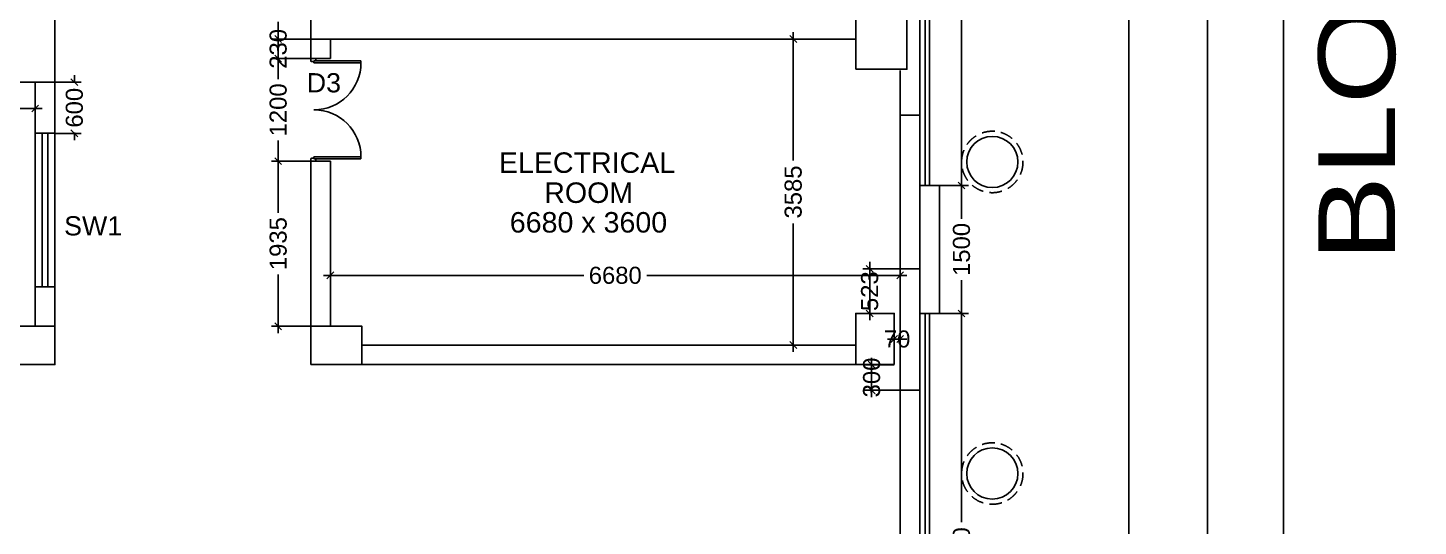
# Model space of a CAD drawing. Extents: x 7620542 to 7843793, y -6476226 to -6093835.
# Drawn here: x 7750982 to 7767283, y -6405362 to -6399524 of the extents above; entities that cross this region are included whole.
import ezdxf
from ezdxf.enums import TextEntityAlignment as Align

# ---------------------------------------------------------------- set-up
doc = ezdxf.new("R2010")
doc.units = 0
doc.header["$LTSCALE"] = 600
doc.header["$MEASUREMENT"] = 0
doc.header["$PDMODE"] = 35
doc.linetypes.add('HIDDEN', pattern=[0.375, 0.25, -0.125])
doc.layers.get('0').update_dxf_attribs({"linetype": 'CONTINUOUS'})
doc.layers.get('Defpoints').update_dxf_attribs({"linetype": 'CONTINUOUS'})
for name, color, linetype in [('BLOCKS-PROP', 2, 'CONTINUOUS'), ('DIM', 8, 'CONTINUOUS'), ('DOOR', 32, 'CONTINUOUS'), ('joinery', 7, 'CONTINUOUS'), ('JW', 8, 'CONTINUOUS'), ('LA-column', 3, 'CONTINUOUS'), ('Room Dim', 1, 'CONTINUOUS'), ('TEXT', 6, 'CONTINUOUS'), ('Wall', 1, 'CONTINUOUS'), ('Walls', 7, 'CONTINUOUS'), ('WIN', 151, 'CONTINUOUS'), ('Working Dim', 5, 'CONTINUOUS')]:
    doc.layers.add(name, color=color, linetype=linetype)
doc.styles.add('ari', font='arial.ttf')
doc.styles.add('ARIAL', font='arial.ttf')
doc.styles.get("Standard").update_dxf_attribs({"font": 'romans.shx'})
doc.dimstyles.new('int. dim', dxfattribs={"dimtxt": 450, "dimasz": 80, "dimexe": 80, "dimexo": 0, "dimgap": 70, "dimtad": 0, "dimdec": 0, "dimzin": 12, "dimdsep": 46, "dimtxsty": 'ari', "dimblk": 'OBLIQUE', "dimcen": 2, "dimdle": 80, "dimclrd": 256, "dimclre": 256, "dimclrt": 6, "dimadec": 0, "dimazin": 0, "dimtfac": 1, "dimtdec": 0, "dimtix": 1, "dimtmove": 2, "dimatfit": 3, "dimfxl": 1, "dimtolj": 1, "dimtzin": 0, "dimlwd": -1, "dimlwe": -1, "dimarcsym": 0})
doc.dimstyles.new('STANDARD$0', dxfattribs={"dimscale": 0, "dimtxt": 150, "dimasz": 125, "dimexe": 0.75, "dimexo": 1, "dimgap": 25, "dimtad": 1, "dimdec": 0, "dimdsep": 46, "dimtxsty": 'Standard', "dimblk1": 'DOT', "dimblk2": 'DOT', "dimsah": 1, "dimcen": 2.5, "dimclrd": 1, "dimclre": 1, "dimclrt": 3, "dimadec": 0, "dimazin": 0, "dimtfac": 1, "dimtdec": 0, "dimtmove": 0, "dimatfit": 3, "dimldrblk": 'DOT', "dimfxl": 1, "dimtolj": 1, "dimtzin": 0, "dimarcsym": 0})

# ---------------------------------------------------------------- blocks, each defined once
blk = doc.blocks.new('Z$W@#1275')
at = {"layer": 'DOOR'}
for p, q in [((73, 1500), (0, 1500)), ((0, 1500), (0, 1467)), ((0, 1467), (2, 1467)), ((11, 1456), (11, 1458)), ((11, 1456), (47, 1456)), ((47, 1467), (736, 1467)), ((47, 1467), (47, 1439)), ((47, 1456), (47, 1467)), ((47, 1467), (73, 1467)), ((47, 1439), (736, 1439)), ((73, 1467), (73, 1500)), ((736, 1467), (736, 1439)), ((0, 33), (2, 33)), ((0, 0), (0, 33)), ((73, 0), (0, 0)), ((11, 44), (11, 42)), ((11, 44), (47, 44)), ((47, 61), (736, 61)), ((47, 33), (47, 61)), ((47, 44), (47, 33)), ((47, 33), (736, 33)), ((47, 33), (73, 33)), ((73, 33), (73, 0)), ((736, 33), (736, 61))]:
    blk.add_line(p, q, dxfattribs=at)
for centre, start, end in [((11, 1467), 180, 270), ((11, 33), 90, 180)]:
    blk.add_arc(centre, 9.13, start, end, dxfattribs=at)
at = {"layer": 'DOOR', "color": 145}
for centre, start, end in [((47, 1439), 270, 0), ((47, 61), 0, 90)]:
    blk.add_arc(centre, 689, start, end, dxfattribs=at)
blk = doc.blocks.new('_Oblique')
at = {"color": 0, "linetype": 'ByBlock', "lineweight": -2}
blk.add_line((-0.5, -0.5), (0.5, 0.5), dxfattribs=at)
blk = doc.blocks.new('*D556')
at = {"layer": 'Defpoints', "color": 0, "transparency": 16777216}
for p in [(7761139, -6403170, 36), (7761209, -6403170, 36), (7761209, -6403170)]:
    blk.add_point(p, dxfattribs=at)
at = {"layer": 'Working Dim', "transparency": 16777216}
for p, q in [((7761139, -6403170), (7761059, -6403170)), ((7761139, -6403170), (7761139, -6403090)), ((7761139, -6403170), (7761209, -6403170)), ((7761209, -6403170), (7761209, -6403090)), ((7761209, -6403170), (7761289, -6403170))]:
    blk.add_line(p, q, dxfattribs=at)
at = {"layer": 'Working Dim', "transparency": 16777216, "xscale": 80, "yscale": 80, "zscale": 80}
blk.add_blockref('_Oblique', (7761139, -6403170), dxfattribs=at)
at = {"layer": 'Working Dim', "transparency": 16777216, "xscale": 80, "yscale": 80, "zscale": 80, "rotation": 180}
blk.add_blockref('_Oblique', (7761209, -6403170), dxfattribs=at)
at = {"layer": 'Working Dim', "color": 6, "transparency": 16777216, "insert": (7761174, -6403170), "char_height": 200, "attachment_point": 5, "style": 'ari'}
blk.add_mtext('\\A1;70', dxfattribs=at)
blk = doc.blocks.new('*D286')
at = {"layer": 'Defpoints', "color": 0, "transparency": 16777216}
for p in [(7751069, -6400469), (7745419, -6401049, 3), (7751069, -6401049, 6)]:
    blk.add_point(p, dxfattribs=at)
at = {"layer": 'Working Dim', "transparency": 16777216}
for p, q in [((7745419, -6401049), (7745419, -6400389)), ((7751069, -6401049), (7751069, -6400389)), ((7745339, -6400469), (7747876, -6400469)), ((7751149, -6400469), (7748613, -6400469))]:
    blk.add_line(p, q, dxfattribs=at)
at = {"layer": 'Working Dim', "transparency": 16777216, "xscale": 80, "yscale": 80, "zscale": 80, "rotation": 180}
blk.add_blockref('_Oblique', (7745419, -6400469), dxfattribs=at)
at = {"layer": 'Working Dim', "transparency": 16777216, "xscale": 80, "yscale": 80, "zscale": 80}
blk.add_blockref('_Oblique', (7751069, -6400469), dxfattribs=at)
at = {"layer": 'Working Dim', "color": 6, "transparency": 16777216, "insert": (7748244, -6400469), "char_height": 200, "attachment_point": 5, "style": 'ari'}
blk.add_mtext('\\A1;5650', dxfattribs=at)
blk = doc.blocks.new('*D406')
at = {"layer": 'Defpoints', "color": 0, "transparency": 16777216}
for p in [(7754529, -6402555, 11), (7761209, -6402424), (7761209, -6402555, 4)]:
    blk.add_point(p, dxfattribs=at)
at = {"layer": 'Working Dim', "transparency": 16777216}
for p, q in [((7754529, -6402555), (7754529, -6402344)), ((7761209, -6402555), (7761209, -6402344)), ((7754449, -6402424), (7757500, -6402424)), ((7761289, -6402424), (7758238, -6402424))]:
    blk.add_line(p, q, dxfattribs=at)
at = {"layer": 'Working Dim', "transparency": 16777216, "xscale": 80, "yscale": 80, "zscale": 80, "rotation": 180}
blk.add_blockref('_Oblique', (7754529, -6402424), dxfattribs=at)
at = {"layer": 'Working Dim', "transparency": 16777216, "xscale": 80, "yscale": 80, "zscale": 80}
blk.add_blockref('_Oblique', (7761209, -6402424), dxfattribs=at)
at = {"layer": 'Working Dim', "color": 6, "transparency": 16777216, "insert": (7757869, -6402424), "char_height": 200, "attachment_point": 5, "style": 'ari'}
blk.add_mtext('\\A1;6680', dxfattribs=at)
blk = doc.blocks.new('*D407')
at = {"layer": 'Defpoints', "color": 0, "transparency": 16777216}
for p in [(7759601, -6399655, 7), (7759956, -6399655), (7759601, -6403240, 13)]:
    blk.add_point(p, dxfattribs=at)
at = {"layer": 'Working Dim', "transparency": 16777216}
for p, q in [((7759956, -6399575), (7759956, -6401078)), ((7759601, -6399655), (7760036, -6399655)), ((7759956, -6403320), (7759956, -6401817)), ((7759601, -6403240), (7760036, -6403240))]:
    blk.add_line(p, q, dxfattribs=at)
at = {"layer": 'Working Dim', "transparency": 16777216, "xscale": 80, "yscale": 80, "zscale": 80}
for p, rotation in [((7759956, -6399655), 90), ((7759956, -6403240), 270)]:
    blk.add_blockref('_Oblique', p, dxfattribs=dict(at, rotation=rotation))
at = {"layer": 'Working Dim', "color": 6, "transparency": 16777216, "insert": (7759956, -6401447), "char_height": 200, "attachment_point": 5, "rotation": 90, "style": 'ari'}
blk.add_mtext('\\A1;3585', dxfattribs=at)
blk = doc.blocks.new('*D873')
at = {"layer": 'Defpoints', "color": 0, "transparency": 16777216}
for p in [(7761439, -6337165, 1), (7761439, -6454874), (7765703, -6454874)]:
    blk.add_point(p, dxfattribs=at)
at = {"layer": 'DIM', "color": 8, "transparency": 16777216}
for p, q in [((7765703, -6336865), (7765703, -6394071)), ((7761439, -6337165), (7766003, -6337165)), ((7765703, -6455174), (7765703, -6397969)), ((7761439, -6454874), (7766003, -6454874))]:
    blk.add_line(p, q, dxfattribs=at)
at = {"layer": 'DIM', "color": 8, "transparency": 16777216, "xscale": 300, "yscale": 300, "zscale": 300}
for p, rotation in [((7765703, -6337165), 90), ((7765703, -6454874), 270)]:
    blk.add_blockref('_Oblique', p, dxfattribs=dict(at, rotation=rotation))
at = {"layer": 'DIM', "color": 7, "transparency": 16777216, "insert": (7765703, -6396020), "char_height": 750, "attachment_point": 5, "rotation": 90, "style": 'ari'}
blk.add_mtext('\\A1;117.71m', dxfattribs=at)
blk = doc.blocks.new('*D874')
at = {"layer": 'Defpoints', "color": 0, "transparency": 16777216}
for p in [(7761439, -6378105, 3), (7764811, -6378105), (7761439, -6413785, 3)]:
    blk.add_point(p, dxfattribs=at)
at = {"layer": 'DIM', "color": 8, "transparency": 16777216}
for p, q in [((7764811, -6377805), (7764811, -6394252)), ((7761439, -6378105), (7765111, -6378105)), ((7764811, -6414085), (7764811, -6397637)), ((7761439, -6413785), (7765111, -6413785))]:
    blk.add_line(p, q, dxfattribs=at)
at = {"layer": 'DIM', "color": 8, "transparency": 16777216, "xscale": 300, "yscale": 300, "zscale": 300}
for p, rotation in [((7764811, -6378105), 90), ((7764811, -6413785), 270)]:
    blk.add_blockref('_Oblique', p, dxfattribs=dict(at, rotation=rotation))
at = {"layer": 'DIM', "color": 7, "transparency": 16777216, "insert": (7764811, -6395945), "char_height": 750, "attachment_point": 5, "rotation": 90, "style": 'ari'}
blk.add_mtext('\\A1;35.68m', dxfattribs=at)
blk = doc.blocks.new('*D1582')
at = {"layer": 'Defpoints', "color": 0, "transparency": 16777216}
for p in [(7753918, -6401085), (7754299, -6401085), (7754299, -6403020)]:
    blk.add_point(p, dxfattribs=at)
at = {"layer": 'Working Dim', "transparency": 16777216}
for p, q in [((7754299, -6401085), (7753838, -6401085)), ((7753918, -6401005), (7753918, -6401692)), ((7753918, -6403100), (7753918, -6402412)), ((7754299, -6403020), (7753838, -6403020))]:
    blk.add_line(p, q, dxfattribs=at)
at = {"layer": 'Working Dim', "transparency": 16777216, "xscale": 80, "yscale": 80, "zscale": 80}
for p, rotation in [((7753918, -6401085), 90), ((7753918, -6403020), 270)]:
    blk.add_blockref('_Oblique', p, dxfattribs=dict(at, rotation=rotation))
at = {"layer": 'Working Dim', "color": 6, "transparency": 16777216, "insert": (7753918, -6402052), "char_height": 200, "attachment_point": 5, "rotation": 90, "style": 'ari'}
blk.add_mtext('\\A1;1935', dxfattribs=at)
blk = doc.blocks.new('*D1583')
at = {"layer": 'Defpoints', "color": 0, "transparency": 16777216}
for p in [(7753918, -6399885), (7754299, -6399885, 3), (7754299, -6401085)]:
    blk.add_point(p, dxfattribs=at)
at = {"layer": 'Working Dim', "transparency": 16777216}
for p, q in [((7754299, -6399885), (7753838, -6399885)), ((7753918, -6399805), (7753918, -6400126)), ((7753918, -6401165), (7753918, -6400844)), ((7754299, -6401085), (7753838, -6401085))]:
    blk.add_line(p, q, dxfattribs=at)
at = {"layer": 'Working Dim', "transparency": 16777216, "xscale": 80, "yscale": 80, "zscale": 80}
for p, rotation in [((7753918, -6399885), 90), ((7753918, -6401085), 270)]:
    blk.add_blockref('_Oblique', p, dxfattribs=dict(at, rotation=rotation))
at = {"layer": 'Working Dim', "color": 6, "transparency": 16777216, "insert": (7753918, -6400485), "char_height": 200, "attachment_point": 5, "rotation": 90, "style": 'ari'}
blk.add_mtext('\\A1;1200', dxfattribs=at)
blk = doc.blocks.new('*D1584')
at = {"layer": 'Defpoints', "color": 0, "transparency": 16777216}
for p in [(7753918, -6399655), (7754529, -6399655), (7754299, -6399885, 3)]:
    blk.add_point(p, dxfattribs=at)
at = {"layer": 'Working Dim', "transparency": 16777216}
for p, q in [((7753918, -6399655), (7753918, -6399575)), ((7754529, -6399655), (7753838, -6399655)), ((7753918, -6399885), (7753918, -6399655)), ((7754299, -6399885), (7753838, -6399885)), ((7753918, -6399885), (7753918, -6399965))]:
    blk.add_line(p, q, dxfattribs=at)
at = {"layer": 'Working Dim', "transparency": 16777216, "xscale": 80, "yscale": 80, "zscale": 80}
for p, rotation in [((7753918, -6399655), 270), ((7753918, -6399885), 90)]:
    blk.add_blockref('_Oblique', p, dxfattribs=dict(at, rotation=rotation))
at = {"layer": 'Working Dim', "color": 6, "transparency": 16777216, "insert": (7753918, -6399770), "char_height": 200, "attachment_point": 5, "rotation": 90, "style": 'ari'}
blk.add_mtext('\\A1;230', dxfattribs=at)
blk = doc.blocks.new('*D1585')
at = {"layer": 'Defpoints', "color": 0, "transparency": 16777216}
for p in [(7753918, -6398674), (7754299, -6398674, 3), (7754529, -6399655)]:
    blk.add_point(p, dxfattribs=at)
at = {"layer": 'Working Dim', "transparency": 16777216}
for p, q in [((7753918, -6398594), (7753918, -6398874)), ((7754299, -6398674), (7753838, -6398674)), ((7753918, -6399735), (7753918, -6399455)), ((7754529, -6399655), (7753838, -6399655))]:
    blk.add_line(p, q, dxfattribs=at)
at = {"layer": 'Working Dim', "transparency": 16777216, "xscale": 80, "yscale": 80, "zscale": 80}
for p, rotation in [((7753918, -6398674), 90), ((7753918, -6399655), 270)]:
    blk.add_blockref('_Oblique', p, dxfattribs=dict(at, rotation=rotation))
at = {"layer": 'Working Dim', "color": 6, "transparency": 16777216, "insert": (7753918, -6399165), "char_height": 200, "attachment_point": 5, "rotation": 90, "style": 'ari'}
blk.add_mtext('\\A1;980', dxfattribs=at)
blk = doc.blocks.new('*D1967')
at = {"layer": 'Defpoints', "color": 0, "transparency": 16777216}
for p in [(7760875, -6403470), (7761139, -6403470, 36), (7761209, -6403770, 36)]:
    blk.add_point(p, dxfattribs=at)
at = {"layer": 'Working Dim', "transparency": 16777216}
for p, q in [((7761139, -6403470), (7760795, -6403470)), ((7760875, -6403470), (7760875, -6403390)), ((7760875, -6403770), (7760875, -6403470)), ((7761209, -6403770), (7760795, -6403770)), ((7760875, -6403770), (7760875, -6403850))]:
    blk.add_line(p, q, dxfattribs=at)
at = {"layer": 'Working Dim', "transparency": 16777216, "xscale": 80, "yscale": 80, "zscale": 80}
for p, rotation in [((7760875, -6403470), 270), ((7760875, -6403770), 90)]:
    blk.add_blockref('_Oblique', p, dxfattribs=dict(at, rotation=rotation))
at = {"layer": 'Working Dim', "color": 6, "transparency": 16777216, "insert": (7760875, -6403620), "char_height": 200, "attachment_point": 5, "rotation": 90, "style": 'ari'}
blk.add_mtext('\\A1;300', dxfattribs=at)
blk = doc.blocks.new('*D1968')
at = {"layer": 'Defpoints', "color": 0, "transparency": 16777216}
for p in [(7760852, -6402347), (7761209, -6402347, 36), (7761139, -6402870, 36)]:
    blk.add_point(p, dxfattribs=at)
at = {"layer": 'Working Dim', "transparency": 16777216}
for p, q in [((7761209, -6402347), (7760772, -6402347)), ((7760852, -6402347), (7760852, -6402267)), ((7760852, -6402870), (7760852, -6402347)), ((7761139, -6402870), (7760772, -6402870)), ((7760852, -6402870), (7760852, -6402950))]:
    blk.add_line(p, q, dxfattribs=at)
at = {"layer": 'Working Dim', "transparency": 16777216, "xscale": 80, "yscale": 80, "zscale": 80}
for p, rotation in [((7760852, -6402347), 270), ((7760852, -6402870), 90)]:
    blk.add_blockref('_Oblique', p, dxfattribs=dict(at, rotation=rotation))
at = {"layer": 'Working Dim', "color": 6, "transparency": 16777216, "insert": (7760852, -6402609), "char_height": 200, "attachment_point": 5, "rotation": 90, "style": 'ari'}
blk.add_mtext('\\A1;523', dxfattribs=at)
blk = doc.blocks.new('*D1981')
at = {"layer": 'Defpoints', "color": 0, "transparency": 16777216}
for p in [(7761669, -6402870, -23), (7761929, -6402870), (7761669, -6408500, 68)]:
    blk.add_point(p, dxfattribs=at)
at = {"layer": 'Working Dim', "transparency": 16777216}
for p, q in [((7761669, -6402870), (7762009, -6402870)), ((7761929, -6402790), (7761929, -6405317)), ((7761929, -6408580), (7761929, -6406053)), ((7761669, -6408500), (7762009, -6408500))]:
    blk.add_line(p, q, dxfattribs=at)
at = {"layer": 'Working Dim', "transparency": 16777216, "xscale": 80, "yscale": 80, "zscale": 80}
for p, rotation in [((7761929, -6402870), 90), ((7761929, -6408500), 270)]:
    blk.add_blockref('_Oblique', p, dxfattribs=dict(at, rotation=rotation))
at = {"layer": 'Working Dim', "color": 6, "transparency": 16777216, "insert": (7761929, -6405685), "char_height": 200, "attachment_point": 5, "rotation": 90, "style": 'ari'}
blk.add_mtext('\\A1;5630', dxfattribs=at)
blk = doc.blocks.new('*D1982')
at = {"layer": 'Defpoints', "color": 0, "transparency": 16777216}
for p in [(7761669, -6401370, -23), (7761929, -6401370), (7761669, -6402870, -23)]:
    blk.add_point(p, dxfattribs=at)
at = {"layer": 'Working Dim', "transparency": 16777216}
for p, q in [((7761669, -6401370), (7762009, -6401370)), ((7761929, -6401290), (7761929, -6401761)), ((7761929, -6402950), (7761929, -6402479)), ((7761669, -6402870), (7762009, -6402870))]:
    blk.add_line(p, q, dxfattribs=at)
at = {"layer": 'Working Dim', "transparency": 16777216, "xscale": 80, "yscale": 80, "zscale": 80}
for p, rotation in [((7761929, -6401370), 90), ((7761929, -6402870), 270)]:
    blk.add_blockref('_Oblique', p, dxfattribs=dict(at, rotation=rotation))
at = {"layer": 'Working Dim', "color": 6, "transparency": 16777216, "insert": (7761929, -6402120), "char_height": 200, "attachment_point": 5, "rotation": 90, "style": 'ari'}
blk.add_mtext('\\A1;1500', dxfattribs=at)
blk = doc.blocks.new('*D1983')
at = {"layer": 'Defpoints', "color": 0, "transparency": 16777216}
for p in [(7761669, -6393520, -23), (7761929, -6393520), (7761669, -6401370, -23)]:
    blk.add_point(p, dxfattribs=at)
at = {"layer": 'Working Dim', "transparency": 16777216}
for p, q in [((7761669, -6393520), (7762009, -6393520)), ((7761929, -6393440), (7761929, -6396530)), ((7761929, -6401450), (7761929, -6397265)), ((7761669, -6401370), (7762009, -6401370))]:
    blk.add_line(p, q, dxfattribs=at)
at = {"layer": 'Working Dim', "transparency": 16777216, "xscale": 80, "yscale": 80, "zscale": 80}
for p, rotation in [((7761929, -6393520), 90), ((7761929, -6401370), 270)]:
    blk.add_blockref('_Oblique', p, dxfattribs=dict(at, rotation=rotation))
at = {"layer": 'Working Dim', "color": 6, "transparency": 16777216, "insert": (7761917, -6396898), "char_height": 200, "attachment_point": 5, "rotation": 90, "style": 'ari'}
blk.add_mtext('\\A1;7850', dxfattribs=at)
blk = doc.blocks.new('*D1986')
at = {"layer": 'Defpoints', "color": 0, "transparency": 16777216}
for p in [(7762929, -6384220, -2), (7763892, -6384220), (7762929, -6410670, -70)]:
    blk.add_point(p, dxfattribs=at)
at = {"layer": 'Working Dim', "transparency": 16777216}
for p, q in [((7763892, -6384140), (7763892, -6396997)), ((7762929, -6384220), (7763972, -6384220)), ((7763892, -6410750), (7763892, -6397893)), ((7762929, -6410670), (7763972, -6410670))]:
    blk.add_line(p, q, dxfattribs=at)
at = {"layer": 'Working Dim', "transparency": 16777216, "xscale": 80, "yscale": 80, "zscale": 80}
for p, rotation in [((7763892, -6384220), 90), ((7763892, -6410670), 270)]:
    blk.add_blockref('_Oblique', p, dxfattribs=dict(at, rotation=rotation))
at = {"layer": 'Working Dim', "color": 6, "transparency": 16777216, "insert": (7763892, -6397445), "char_height": 200, "attachment_point": 5, "rotation": 90, "style": 'ari'}
blk.add_mtext('\\A1;26450', dxfattribs=at)
blk = doc.blocks.new('*D2633')
at = {"layer": 'Defpoints', "color": 0, "transparency": 16777216}
for p in [(7751299, -6400160, -14), (7751299, -6400760, -14), (7751528, -6400760)]:
    blk.add_point(p, dxfattribs=at)
at = {"layer": 'Working Dim', "transparency": 16777216}
for p, q in [((7751528, -6400160), (7751528, -6400080)), ((7751299, -6400160), (7751608, -6400160)), ((7751528, -6400160), (7751528, -6400169)), ((7751299, -6400760), (7751608, -6400760)), ((7751528, -6400760), (7751528, -6400751)), ((7751528, -6400760), (7751528, -6400840))]:
    blk.add_line(p, q, dxfattribs=at)
at = {"layer": 'Working Dim', "transparency": 16777216, "xscale": 80, "yscale": 80, "zscale": 80}
for p, rotation in [((7751528, -6400160), 270), ((7751528, -6400760), 90)]:
    blk.add_blockref('_Oblique', p, dxfattribs=dict(at, rotation=rotation))
at = {"layer": 'Working Dim', "color": 6, "transparency": 16777216, "insert": (7751528, -6400460), "char_height": 200, "attachment_point": 5, "rotation": 90, "style": 'ari'}
blk.add_mtext('\\A1;600', dxfattribs=at)

msp = doc.modelspace()

# ---------------------------------------------------------------- linework, layer by layer
at = {"layer": 'JW', "color": 4}
for points, elevation in [([(7761503.46, -6401370.123), (7761503.46, -6393520.054), (7761554.027, -6393520.054), (7761554.027, -6401370.123)], -199.938), ([(7761503.634, -6408500.025), (7761503.634, -6402870.192), (7761554.201, -6402870.192), (7761554.201, -6408500.025)], -110.054)]:
    msp.add_lwpolyline(points, close=True, dxfattribs=dict(at, elevation=elevation))
at = {"layer": 'LA-column', "color": 2}
for points, elevation in [([(7751298.974, -6400159.676), (7751298.974, -6399409.676), (7750548.974, -6399409.676), (7750548.974, -6400159.676)], -14.49), ([(7760689.112, -6400009.676), (7761289.112, -6400009.676), (7761289.112, -6399409.676), (7760689.112, -6399409.676)], -18.59), ([(7761139.112, -6403469.737), (7761139.112, -6402869.737), (7760689.112, -6402869.737), (7760689.112, -6403469.737)], -13.799), ([(7750698.974, -6403469.723), (7751298.974, -6403469.723), (7751298.974, -6403019.723), (7750698.974, -6403019.723)], -11.41), ([(7754298.971, -6403469.731), (7754898.971, -6403469.731), (7754898.971, -6403019.731), (7754298.971, -6403019.731)], -11.41)]:
    msp.add_lwpolyline(points, close=True, dxfattribs=dict(at, elevation=elevation))
at = {"layer": 'Wall', "elevation": -108.624}
msp.add_lwpolyline([(7761439.201, -6402870.192), (7761669.201, -6402870.192), (7761669.201, -6401370.123), (7761439.201, -6401370.123)], dxfattribs=at)
at = {"layer": 'Walls'}
for p, q in [((7761439.201, -6395109.978, -19.962), (7761439.201, -6413785.189, -13.799)), ((7761439.201, -6395110.048, -14.83), (7761439.201, -6413785.189, -13.799)), ((7760689.11, -6399654.711, -14.83), (7754529.327, -6399654.718, -14.83)), ((7754529.327, -6399884.718, -14.83), (7754529.327, -6399654.718, -14.83)), ((7754529.327, -6399884.718, -14.83), (7754299.327, -6399884.718, -14.83)), ((7761209.201, -6400024.859, -19.962), (7761209.201, -6406470.069, -19.962)), ((7761209.201, -6400024.929, -14.83), (7761209.201, -6406470.139, -14.83)), ((7751068.975, -6403019.878, -14.83), (7751068.971, -6400159.831, -14.83)), ((7751298.975, -6403019.878, -14.83), (7751298.971, -6400159.83, -14.83)), ((7754529.327, -6401084.718, -14.83), (7754299.327, -6401084.718, -14.83)), ((7754299.327, -6403019.886, -14.83), (7754299.327, -6401084.718, -14.83)), ((7754529.327, -6403019.886, -14.83), (7754529.327, -6401084.718, -14.83)), ((7754898.989, -6403239.892, -14.83), (7760689.11, -6403239.892, -14.83)), ((7754898.989, -6403469.892, -14.83), (7760689.11, -6403469.892, -14.83))]:
    msp.add_line(p, q, dxfattribs=at)
at = {"layer": 'Walls', "linetype": 'Continuous'}
msp.add_line((7754299.327, -6399884.718, -11.41), (7754299.327, -6398674.436, -11.41), dxfattribs=at)
at = {"layer": 'WIN', "color": 8, "linetype": 'Continuous', "elevation": -19.962}
for points in [[(7761439.201, -6400547.44), (7761209.201, -6400547.44), (7761209.201, -6402347.44), (7761439.201, -6402347.44)], [(7761439.203, -6403770.001), (7761209.203, -6403770.001), (7761209.203, -6405570.001), (7761439.203, -6405570.001)]]:
    msp.add_lwpolyline(points, close=True, dxfattribs=at)
at = {"layer": 'WIN', "linetype": 'Continuous', "elevation": -14.49}
for points in [[(7751069.147, -6400759.676), (7751069.147, -6402559.676), (7751299.148, -6402559.676), (7751299.148, -6400759.676)], [(7751069.147, -6400759.676), (7751069.147, -6402559.676), (7751299.148, -6402559.676), (7751299.148, -6400759.676)], [(7751151.931, -6400759.676), (7751151.931, -6402559.676), (7751216.364, -6402559.676), (7751216.364, -6400759.676)], [(7751151.931, -6400759.676), (7751151.931, -6402559.676), (7751216.364, -6402559.676), (7751216.364, -6400759.676)]]:
    msp.add_lwpolyline(points, close=True, dxfattribs=at)
at = {"layer": 'Working Dim', "color": 8, "linetype": 'HIDDEN'}
for centre in [(7762289.201, -6401095.157, 29.44), (7762289.201, -6404745.157, 29.44)]:
    msp.add_circle(centre, 360, dxfattribs=at)
at = {"layer": 'Working Dim', "color": 3, "linetype": 'Continuous'}
for centre in [(7762289.201, -6401095.157, 29.44), (7762289.201, -6404745.157, 29.44)]:
    msp.add_circle(centre, 300, dxfattribs=at)

# ---------------------------------------------------------------- block references
at = {"layer": 'DOOR', "xscale": 0.8000117540359497, "yscale": 0.8000117540359497, "zscale": 0.8000117540359497}
msp.add_blockref('Z$W@#1275', (7754299.327, -6401084.718, -14.83), dxfattribs=at)

# ---------------------------------------------------------------- texts
at = {"layer": 'BLOCKS-PROP', "color": 10, "style": 'ARIAL', "width": 1.2}
msp.add_text('BLOCK - B5 (4)', height=900, rotation=90, dxfattribs=at).set_placement((7767011.749, -6396982.441, -18.362), align=Align.CENTER)
at = {"layer": 'joinery', "style": 'ari'}
for s, p in [('D3', (7754453.182, -6400279.793, -14.83)), ('SW1', (7751748.015, -6401955.908, -14.49))]:
    msp.add_text(s, height=225, dxfattribs=at).set_placement(p, align=Align.CENTER)
at = {"layer": 'Room Dim', "style": 'ARIAL'}
msp.add_text('6680 x 3600', height=240, dxfattribs=at).set_placement((7757555.149, -6401922.229, -14.83), align=Align.CENTER)
at = {"layer": 'TEXT', "color": 7, "style": 'ARIAL'}
for s, p in [('ELECTRICAL', (7757538.278, -6401222.959, -14.83)), ('ROOM', (7757557.769, -6401574.959, -14.83))]:
    msp.add_text(s, height=240, dxfattribs=at).set_placement(p, align=Align.CENTER)

# ---------------------------------------------------------------- dimensions: what is measured, and where the dimension line sits
at = {"layer": 'DIM'}
for base, p1, p2, angle, picture, middle in [((7765702.837, -6454873.916, -14.83), (7761439.285, -6337165.48, -13.799), (7761439.017, -6454873.916, -14.83), 90, '*D873', (7765702.837, -6396019.698, -14.83)), ((7764811.048, -6378104.642, -17.58), (7761439.201, -6413784.82, -14.83), (7761439.189, -6378104.642, -14.83), 270, '*D874', (7764811.048, -6395944.731, -17.58))]:
    dim = msp.add_linear_dim(base=base, p1=p1, p2=p2, angle=angle, dimstyle='STANDARD$0', override={"dimscale": 1, "dimtxt": 750, "dimasz": 300, "dimexe": 300, "dimexo": 0, "dimgap": 1, "dimtad": 0, "dimdec": 2, "dimlfac": 0.001, "dimzin": 0, "dimpost": 'm', "dimtxsty": 'ari', "dimblk1": 'Oblique', "dimblk2": 'Oblique', "dimcen": 0, "dimdle": 300, "dimclrd": 8, "dimclre": 8, "dimclrt": 7, "dimadec": 2, "dimtdec": 2, "dimtmove": 2, "dimfxl": 0.75, "dimfrac": 1, "dimlwd": 65535, "dimlwe": 65535}, dxfattribs=at)
    dim.commit()
    dim.dimension.update_dxf_attribs({"geometry": picture, "text_midpoint": middle})
at = {"layer": 'Working Dim'}
for base, p1, p2, angle, override, picture, middle in [((7763891.621, -6384220.141, -85.468), (7762928.718, -6410670.128, -155.589), (7762928.718, -6384220.141, -87.777), 90, {"dimtxt": 200, "dimarcsym": 1}, '*D1986', (7763891.621, -6397445.135, -85.468)), ((7753917.911, -6398674.436, -14.83), (7754529.327, -6399654.718, -14.83), (7754299.327, -6398674.436, -11.41), 90, {"dimtxt": 200, "dimarcsym": 1}, '*D1585', (7753917.911, -6399164.577, -14.83)), ((7753917.911, -6399654.718, -14.83), (7754299.327, -6399884.718, -11.41), (7754529.327, -6399654.718, -14.83), 90, {"dimtxt": 200, "dimarcsym": 1}, '*D1584', (7753917.911, -6399769.718, -14.83)), ((7759955.63, -6399654.712, -14.83), (7759601.3, -6403239.892, -1.72), (7759601.296, -6399654.712, -7.451), 90, {"dimtxt": 200}, '*D407', (7759955.63, -6401447.302, -14.83)), ((7753917.911, -6399884.718, -14.83), (7754299.327, -6401084.718, -14.83), (7754299.327, -6399884.718, -11.41), 90, {"dimtxt": 200, "dimarcsym": 1}, '*D1583', (7753917.911, -6400484.718, -14.83)), ((7753917.911, -6401084.718, -14.83), (7754299.327, -6403019.886, -14.83), (7754299.327, -6401084.718, -14.83), 90, {"dimtxt": 200, "dimarcsym": 1}, '*D1582', (7753917.911, -6402052.302, -14.83)), ((7761929.259, -6401370.123, -85.468), (7761669.201, -6402870.192, -108.624), (7761669.201, -6401370.123, -108.624), 90, {"dimtxt": 200, "dimarcsym": 1}, '*D1982', (7761929.259, -6402120.157, -85.468)), ((7760851.781, -6402347.451, -19.962), (7761138.938, -6402870.041, 16.175), (7761209.023, -6402347.451, 16.175), 90, {"dimtxt": 200}, '*D1968', (7760851.781, -6402608.746, -19.962)), ((7761929.259, -6402870.192, -85.468), (7761669.201, -6408500.025, -17.709), (7761669.201, -6402870.192, -108.624), 90, {"dimtxt": 200, "dimarcsym": 1}, '*D1981', (7761929.259, -6405685.109, -85.468)), ((7761209.023, -6403169.742, -16.082), (7761138.938, -6403169.742, 20.054), (7761209.023, -6403169.742, 20.054), 180, {"dimtxt": 200}, '*D556', (7761173.98, -6403169.742, -16.082)), ((7760874.998, -6403470.041, -19.962), (7761209.023, -6403770.011, 16.175), (7761138.938, -6403470.041, 16.175), 90, {"dimtxt": 200}, '*D1967', (7760874.998, -6403620.026, -19.962))]:
    dim = msp.add_linear_dim(base=base, p1=p1, p2=p2, angle=angle, dimstyle='int. dim', override=override, dxfattribs=at)
    dim.commit()
    dim.dimension.update_dxf_attribs({"geometry": picture, "text_midpoint": middle})
dim = msp.add_linear_dim(base=(7761929.259, -6393520.054, -85.468), p1=(7761669.201, -6401370.123, -108.624), p2=(7761669.201, -6393520.054, -108.624), angle=90, dimstyle='int. dim', override={"dimtxt": 200, "dimarcsym": 1}, dxfattribs=at)
dim.commit()
dim.dimension.update_dxf_attribs({"geometry": '*D1983', "text_midpoint": (7761916.744, -6396897.589, -85.468), "dimtype": 160})
at = {"layer": 'Working Dim', "color": 7}
dim = msp.add_linear_dim(base=(7751528.403, -6400759.676), p1=(7751298.974, -6400159.676, -14.49), p2=(7751299.148, -6400759.676, -14.49), angle=90, dimstyle='int. dim', override={"dimtxt": 200, "dimarcsym": 1}, dxfattribs=at)
dim.commit()
dim.dimension.update_dxf_attribs({"geometry": '*D2633', "text_midpoint": (7751528.403, -6400459.676)})
at = {"layer": 'Working Dim'}
for base, p1, p2, picture, middle in [((7751068.972, -6400469.192, -14.83), (7745419.47, -6401049.493, -11.41), (7751068.972, -6401049.48, -8.928), '*D286', (7748244.221, -6400469.192, -14.83)), ((7761209.201, -6402424.125, -14.83), (7754529.327, -6402554.942, -4.325), (7761209.201, -6402554.942, -10.951), '*D406', (7757869.264, -6402424.125, -14.83))]:
    dim = msp.add_linear_dim(base=base, p1=p1, p2=p2, dimstyle='int. dim', override={"dimtxt": 200}, dxfattribs=at)
    dim.commit()
    dim.dimension.update_dxf_attribs({"geometry": picture, "text_midpoint": middle})

doc.saveas('drawing.dxf')
